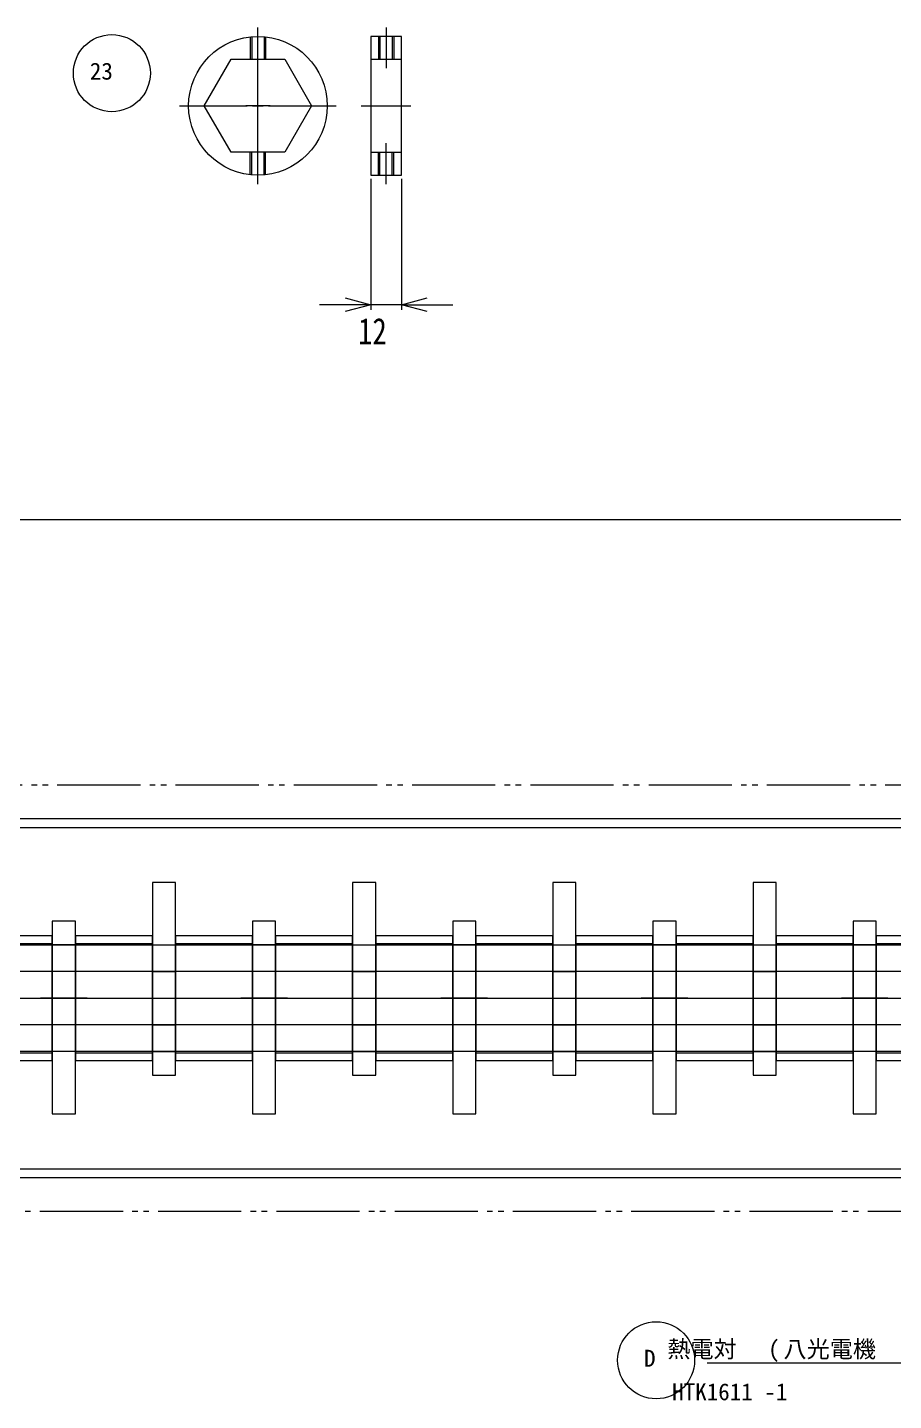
# Model space of a CAD drawing. Units: millimetres at full size. Extents: x -19442 to 19442, y -5866 to 5866.
# Drawn here: x 15262 to 15599, y -1807 to -1273 of the extents above; entities that cross this region are included whole.
import ezdxf
from ezdxf.enums import TextEntityAlignment as Align

# ---------------------------------------------------------------- set-up
doc = ezdxf.new("R2010")
doc.units = ezdxf.units.MM
doc.header["$LTSCALE"] = 3.6
doc.linetypes.add('CHAIN2', pattern=[12, 9, -1, 1, -1])
doc.linetypes.add('DOUBLE_CHAIN2', pattern=[12.8, 9, -1, 0.6, -0.6, 0.6, -1])
for name, color, linetype, lineweight in [('0-2_06_PHANTOM', 2, 'DOUBLE_CHAIN2', 9), ('0-3_04_HIDDEN', 7, 'Continuous', 9), ('0-4_05_CENTER', 2, 'CHAIN2', 9), ('0-5_08_DIM', 3, 'Continuous', 9), ('0-6_0', 2, 'Continuous', 9), ('0-7_10_DRAFT', 1, 'Continuous', 9), ('0-8_03_かくれ線', 5, 'Continuous', 9), ('0-9_04_中心線', 4, 'CHAIN2', 9), ('1-0_07_寸法線', 3, 'Continuous', 9)]:
    doc.layers.add(name, color=color, linetype=linetype, lineweight=lineweight)
doc.styles.add('ＭＳ ゴシック', font='')
doc.styles.add('ＭＳ Ｐゴシック', font='')
doc.styles.get('ＭＳ ゴシック').set_extended_font_data('MS Gothic')
doc.styles.get('ＭＳ Ｐゴシック').set_extended_font_data('MS PGothic')

# ---------------------------------------------------------------- blocks, each defined once
blk = doc.blocks.new('U1413')
at = {"layer": '0-9_04_中心線'}
for p, q in [((0, 4.158), (0, 30.5)), ((-30.5, 0), (-4.158, 0)), ((4.158, 0), (30.5, 0)), ((0, -30.5), (0, -4.158))]:
    blk.add_line(p, q, dxfattribs=at)
at = {"layer": '0-9_04_中心線', "linetype": 'Continuous'}
for p, q in [((-2.079, 0), (2.079, 0)), ((0, -2.079), (0, 2.079))]:
    blk.add_line(p, q, dxfattribs=at)
blk = doc.blocks.new('_Open30')
at = {"layer": '0-5_08_DIM', "color": 4}
blk.add_line((0, 0), (-1, 0), dxfattribs=at)
blk.add_lwpolyline([(-1, 0.26795), (0, 0), (-1, -0.26795)], dxfattribs=at)
blk = doc.blocks.new('AM_BALLOON1')
at = {"layer": '0-5_08_DIM'}
blk.add_circle((0, 0), 5, dxfattribs=at)

msp = doc.modelspace()

# ---------------------------------------------------------------- linework, layer by layer
at = {"layer": '0-2_06_PHANTOM', "color": 4}
msp.add_lwpolyline([(15674.328, -1567.611), (15174.328, -1567.611), (15174.328, -1733.411), (15674.328, -1733.411)], close=True, dxfattribs=at)
at = {"layer": '0-3_04_HIDDEN'}
for p, q in [((15348.446, -1276.189), (15348.446, -1284.921)), ((15349.046, -1276.128), (15349.046, -1284.921)), ((15353.846, -1276.128), (15353.846, -1284.921)), ((15354.446, -1276.189), (15354.446, -1284.921)), ((15398.37, -1276.021), (15398.37, -1284.921)), ((15398.97, -1276.021), (15398.97, -1284.921)), ((15403.77, -1276.021), (15403.77, -1284.921)), ((15404.37, -1276.021), (15404.37, -1284.921)), ((15395.37, -1284.921), (15407.37, -1284.921)), ((15348.446, -1329.854), (15348.446, -1321.121)), ((15349.046, -1329.915), (15349.046, -1321.121)), ((15353.846, -1329.915), (15353.846, -1321.121)), ((15354.446, -1329.854), (15354.446, -1321.121)), ((15395.37, -1321.121), (15407.37, -1321.121)), ((15398.37, -1330.021), (15398.37, -1321.121)), ((15398.97, -1330.021), (15398.97, -1321.121)), ((15403.77, -1330.021), (15403.77, -1321.121)), ((15404.37, -1330.021), (15404.37, -1321.121))]:
    msp.add_line(p, q, dxfattribs=at)
at = {"layer": '0-4_05_CENTER'}
for p, q in [((15401.37, -1272.521), (15401.37, -1288.421)), ((15391.663, -1303.021), (15410.991, -1303.021)), ((15401.37, -1333.521), (15401.37, -1317.621))]:
    msp.add_line(p, q, dxfattribs=at)
at = {"layer": '0-5_08_DIM', "color": 2}
msp.add_line((15526.454, -1792.531), (15633.468, -1792.531), dxfattribs=at)
at = {"layer": '0-6_0', "color": 134}
for p, q in [((14603.328, -1580.611), (15875.328, -1580.611)), ((14603.328, -1720.411), (15684.328, -1720.411))]:
    msp.add_line(p, q, dxfattribs=at)
for points in [[(15395.37, -1330.021), (15407.37, -1330.021), (15407.37, -1276.021), (15395.37, -1276.021)], [(15361.896, -1321.121), (15340.996, -1321.121), (15330.546, -1303.021), (15340.996, -1284.921), (15361.896, -1284.921), (15372.346, -1303.021)]]:
    msp.add_lwpolyline(points, close=True, dxfattribs=at)
msp.add_circle((15351.446, -1303.021), 27, dxfattribs=at)
at = {"layer": '0-7_10_DRAFT'}
for p, q in [((15351.446, -1307.775), (15351.446, -1298.268)), ((15356.199, -1303.021), (15346.693, -1303.021))]:
    msp.add_line(p, q, dxfattribs=at)
at = {"layer": '0-8_03_かくれ線'}
for p, q in [((14598.328, -1584.011), (15884.328, -1584.011)), ((15241.325, -1629.211), (15271.325, -1629.211)), ((15280.325, -1629.727), (15271.325, -1629.727)), ((15280.325, -1629.211), (15310.325, -1629.211)), ((15310.325, -1629.727), (15319.325, -1629.727)), ((15319.325, -1629.211), (15349.325, -1629.211)), ((15358.325, -1629.727), (15349.325, -1629.727)), ((15358.325, -1629.211), (15388.325, -1629.211)), ((15388.325, -1629.727), (15397.325, -1629.727)), ((15397.325, -1629.211), (15427.325, -1629.211)), ((15436.325, -1629.727), (15427.325, -1629.727)), ((15436.325, -1629.211), (15466.325, -1629.211)), ((15466.325, -1629.727), (15475.325, -1629.727)), ((15475.325, -1629.211), (15505.325, -1629.211)), ((15514.325, -1629.727), (15505.325, -1629.727)), ((15514.325, -1629.211), (15544.325, -1629.211)), ((15544.325, -1629.727), (15553.325, -1629.727)), ((15553.325, -1629.211), (15583.325, -1629.211)), ((15592.325, -1629.727), (15583.325, -1629.727)), ((15592.325, -1629.211), (15622.325, -1629.211)), ((15845.436, -1640.119), (14627.328, -1640.119)), ((15280.325, -1640.119), (15271.325, -1640.119)), ((15310.325, -1640.119), (15319.325, -1640.119)), ((15358.325, -1640.119), (15349.325, -1640.119)), ((15388.325, -1640.119), (15397.325, -1640.119)), ((15436.325, -1640.119), (15427.325, -1640.119)), ((15466.325, -1640.119), (15475.325, -1640.119)), ((15514.325, -1640.119), (15505.325, -1640.119)), ((15544.325, -1640.119), (15553.325, -1640.119)), ((15592.325, -1640.119), (15583.325, -1640.119)), ((15236.842, -1650.511), (15275.844, -1650.511)), ((15284.908, -1650.511), (15266.743, -1650.511)), ((15275.842, -1650.511), (15314.844, -1650.511)), ((15305.743, -1650.511), (15323.908, -1650.511)), ((15310.325, -1650.511), (15319.325, -1650.511)), ((15314.842, -1650.511), (15353.844, -1650.511)), ((15362.908, -1650.511), (15344.743, -1650.511)), ((15353.842, -1650.511), (15392.844, -1650.511)), ((15383.743, -1650.511), (15401.908, -1650.511)), ((15388.325, -1650.511), (15397.325, -1650.511)), ((15392.842, -1650.511), (15431.844, -1650.511)), ((15440.908, -1650.511), (15422.743, -1650.511)), ((15431.842, -1650.511), (15470.844, -1650.511)), ((15461.743, -1650.511), (15479.908, -1650.511)), ((15466.325, -1650.511), (15475.325, -1650.511)), ((15470.842, -1650.511), (15509.844, -1650.511)), ((15518.908, -1650.511), (15500.743, -1650.511)), ((15509.842, -1650.511), (15548.844, -1650.511)), ((15539.743, -1650.511), (15557.908, -1650.511)), ((15544.325, -1650.511), (15553.325, -1650.511)), ((15548.842, -1650.511), (15587.844, -1650.511)), ((15596.908, -1650.511), (15578.743, -1650.511)), ((15587.842, -1650.511), (15626.844, -1650.511)), ((15824.651, -1660.904), (14627.328, -1660.904)), ((15280.325, -1660.904), (15271.325, -1660.904)), ((15310.325, -1660.904), (15319.325, -1660.904)), ((15358.325, -1660.904), (15349.325, -1660.904)), ((15388.325, -1660.904), (15397.325, -1660.904)), ((15436.325, -1660.904), (15427.325, -1660.904)), ((15466.325, -1660.904), (15475.325, -1660.904)), ((15514.325, -1660.904), (15505.325, -1660.904)), ((15544.325, -1660.904), (15553.325, -1660.904)), ((15592.325, -1660.904), (15583.325, -1660.904)), ((15241.325, -1671.811), (15271.325, -1671.811)), ((15280.325, -1671.296), (15271.325, -1671.296)), ((15280.325, -1671.811), (15310.325, -1671.811)), ((15310.325, -1671.296), (15319.325, -1671.296)), ((15319.325, -1671.811), (15349.325, -1671.811)), ((15358.325, -1671.296), (15349.325, -1671.296)), ((15358.325, -1671.811), (15388.325, -1671.811)), ((15388.325, -1671.296), (15397.325, -1671.296)), ((15397.325, -1671.811), (15427.325, -1671.811)), ((15436.325, -1671.296), (15427.325, -1671.296)), ((15436.325, -1671.811), (15466.325, -1671.811)), ((15466.325, -1671.296), (15475.325, -1671.296)), ((15475.325, -1671.811), (15505.325, -1671.811)), ((15514.325, -1671.296), (15505.325, -1671.296)), ((15514.325, -1671.811), (15544.325, -1671.811)), ((15544.325, -1671.296), (15553.325, -1671.296)), ((15553.325, -1671.811), (15583.325, -1671.811)), ((15592.325, -1671.296), (15583.325, -1671.296)), ((15592.325, -1671.811), (15622.325, -1671.811)), ((14598.328, -1717.011), (15684.328, -1717.011))]:
    msp.add_line(p, q, dxfattribs=at)
for points in [[(15319.325, -1605.511), (15310.325, -1605.511), (15310.325, -1680.511), (15319.325, -1680.511)], [(15397.325, -1605.511), (15388.325, -1605.511), (15388.325, -1680.511), (15397.325, -1680.511)], [(15475.325, -1605.511), (15466.325, -1605.511), (15466.325, -1680.511), (15475.325, -1680.511)], [(15553.325, -1605.511), (15544.325, -1605.511), (15544.325, -1680.511), (15553.325, -1680.511)], [(15271.325, -1695.511), (15280.325, -1695.511), (15280.325, -1620.511), (15271.325, -1620.511)], [(15349.325, -1695.511), (15358.325, -1695.511), (15358.325, -1620.511), (15349.325, -1620.511)], [(15427.325, -1695.511), (15436.325, -1695.511), (15436.325, -1620.511), (15427.325, -1620.511)], [(15505.325, -1695.511), (15514.325, -1695.511), (15514.325, -1620.511), (15505.325, -1620.511)], [(15583.325, -1695.511), (15592.325, -1695.511), (15592.325, -1620.511), (15583.325, -1620.511)], [(14627.328, -1629.727), (15862.328, -1629.727), (15863.328, -1630.727), (15863.328, -1670.296), (15862.328, -1671.296), (14627.328, -1671.296), (14625.328, -1669.296), (14625.328, -1631.727)], [(15241.325, -1674.811), (15271.325, -1674.811), (15271.325, -1626.211), (15241.325, -1626.211)], [(15280.325, -1674.811), (15310.325, -1674.811), (15310.325, -1626.211), (15280.325, -1626.211)], [(15319.325, -1674.811), (15349.325, -1674.811), (15349.325, -1626.211), (15319.325, -1626.211)], [(15358.325, -1674.811), (15388.325, -1674.811), (15388.325, -1626.211), (15358.325, -1626.211)], [(15397.325, -1674.811), (15427.325, -1674.811), (15427.325, -1626.211), (15397.325, -1626.211)], [(15436.325, -1674.811), (15466.325, -1674.811), (15466.325, -1626.211), (15436.325, -1626.211)], [(15475.325, -1674.811), (15505.325, -1674.811), (15505.325, -1626.211), (15475.325, -1626.211)], [(15514.325, -1674.811), (15544.325, -1674.811), (15544.325, -1626.211), (15514.325, -1626.211)], [(15553.325, -1674.811), (15583.325, -1674.811), (15583.325, -1626.211), (15553.325, -1626.211)], [(15592.325, -1674.811), (15622.325, -1674.811), (15622.325, -1626.211), (15592.325, -1626.211)]]:
    msp.add_lwpolyline(points, close=True, dxfattribs=at)
for points in [[(15280.325, -1650.511), (15271.325, -1650.511), (15280.325, -1650.511)], [(15358.325, -1650.511), (15349.325, -1650.511), (15358.325, -1650.511)], [(15436.325, -1650.511), (15427.325, -1650.511), (15436.325, -1650.511)], [(15514.325, -1650.511), (15505.325, -1650.511), (15514.325, -1650.511)], [(15592.325, -1650.511), (15583.325, -1650.511), (15592.325, -1650.511)]]:
    msp.add_lwpolyline(points, dxfattribs=at)
at = {"layer": '0-9_04_中心線'}
for p, q in [((14582.308, -1650.511), (15901.468, -1650.511)), ((14615.328, -1650.511), (16208.328, -1650.511))]:
    msp.add_line(p, q, dxfattribs=at)
at = {"layer": '1-0_07_寸法線'}
for p, q in [((15395.37, -1331.521), (15395.37, -1382.486)), ((15407.37, -1331.521), (15407.37, -1382.486)), ((15385.37, -1380.486), (15375.37, -1380.486)), ((15407.37, -1380.486), (15395.37, -1380.486)), ((15417.37, -1380.486), (15427.37, -1380.486)), ((15870.328, -1464.285), (14608.328, -1464.285))]:
    msp.add_line(p, q, dxfattribs=at)

# ---------------------------------------------------------------- block references
at = {"layer": '0-5_08_DIM', "xscale": 3, "yscale": 3}
for p in [(15294.522, -1290.315), (15506.583, -1791.522)]:
    msp.add_blockref('AM_BALLOON1', p, dxfattribs=at)
at = {"layer": '0-9_04_中心線'}
msp.add_blockref('U1413', (15351.446, -1303.021), dxfattribs=at)
at = {"layer": '1-0_07_寸法線', "xscale": 10, "yscale": 10}
msp.add_blockref('_Open30', (15395.37, -1380.486), dxfattribs=at)
at = {"layer": '1-0_07_寸法線', "xscale": 10, "yscale": 10, "rotation": 180}
msp.add_blockref('_Open30', (15407.37, -1380.486), dxfattribs=at)

# ---------------------------------------------------------------- texts
at = {"layer": '0-5_08_DIM', "color": 2}
for s, style, p in [('熱電対', 'ＭＳ Ｐゴシック', (15510.966, -1792.446)), ('(', 'ＭＳ ゴシック', (15550.224, -1792.446)), ('八光電機', 'ＭＳ Ｐゴシック', (15556.224, -1792.446)), ('HTK1611 -1', 'ＭＳ ゴシック', (15512.814, -1809.075))]:
    msp.add_text(s, height=6.598, dxfattribs=dict(at, style=style)).set_placement(p, align=Align.BOTTOM_LEFT)
at = {"layer": '0-6_0', "color": 134, "style": 'ＭＳ ゴシック'}
for s, p in [('23', (15285.951, -1294.815)), ('D', (15501.869, -1796.022))]:
    msp.add_text(s, height=6.598, dxfattribs=at).set_placement(p, align=Align.BOTTOM_LEFT)
at = {"layer": '1-0_07_寸法線', "color": 134, "style": 'ＭＳ ゴシック', "width": 0.8}
msp.add_text('12', height=10.26, dxfattribs=at).set_placement((15390.47, -1399.014), align=Align.BOTTOM_LEFT)

doc.saveas('drawing.dxf')
